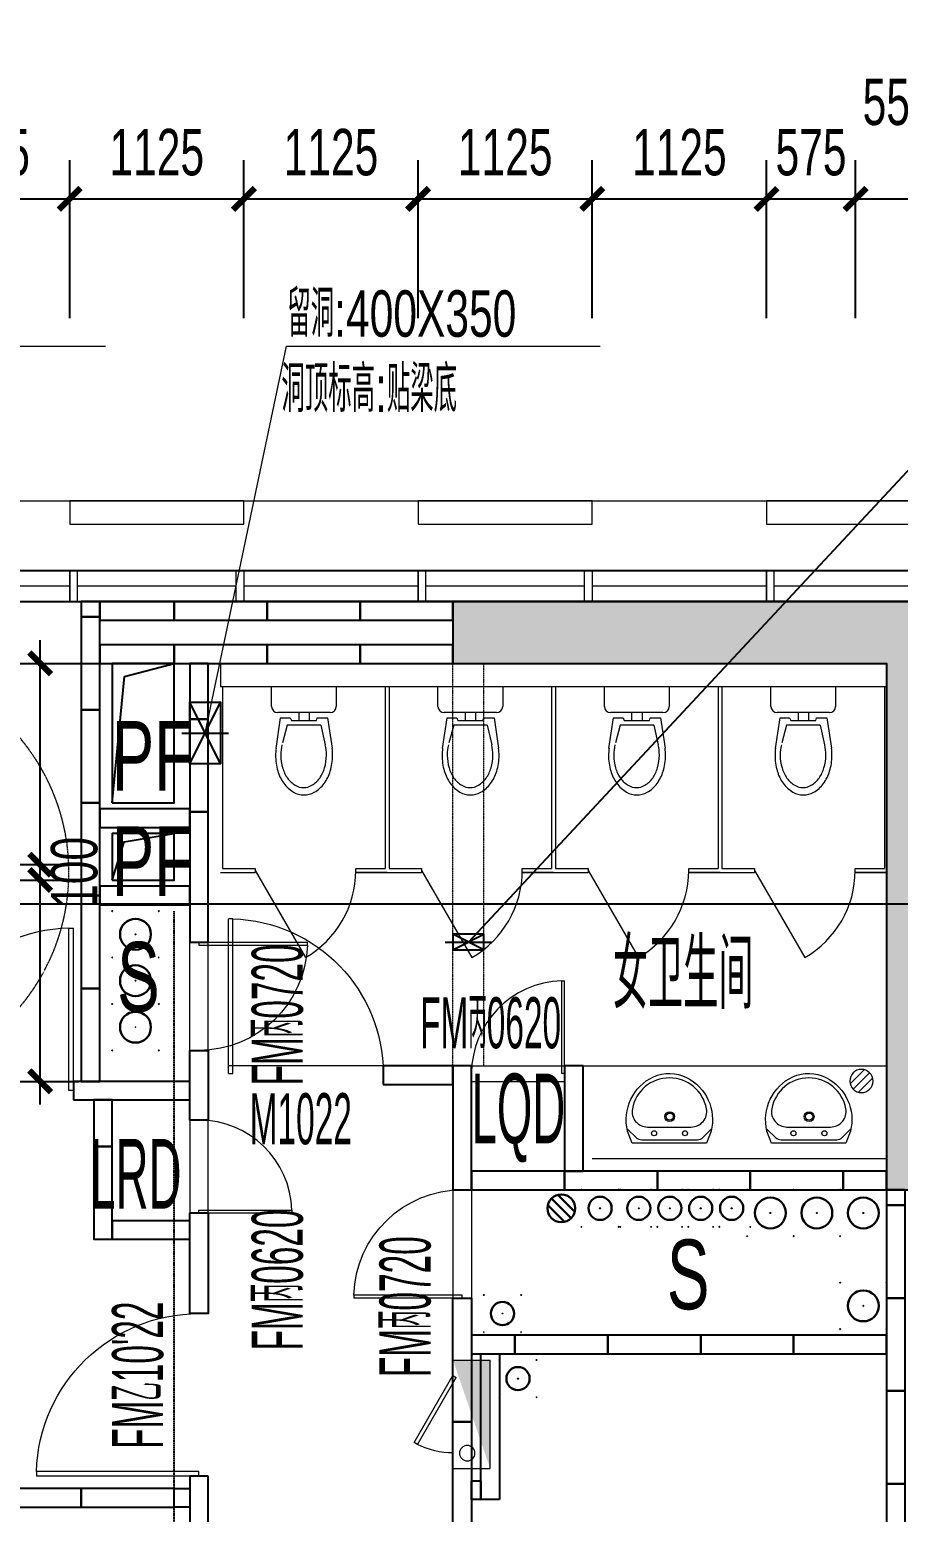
# Model space of a CAD drawing. Header units: millimetres. Extents: x 285006 to 3037698, y -2820855 to 192241.
# Drawn here: x 1235334 to 1240944, y 47582 to 57159 of the extents above; entities that cross this region are included whole.
import ezdxf
from ezdxf.enums import TextEntityAlignment as Align
from ezdxf.xclip import XClip

# ---------------------------------------------------------------- set-up
doc = ezdxf.new("R2010")
doc.units = ezdxf.units.MM
doc.header["$XCLIPFRAME"] = 2
doc.header["$PDMODE"] = 35
doc.header["$PDSIZE"] = -0.1
doc.linetypes.add('CORE-1B-4F$0$DASH', pattern=[0.35, 0.25, -0.1])
for name, color, linetype, lineweight in [('$$$$ALC轻质隔墙', 1, 'Continuous', 25), ('CORE-1B-4F$0$A-DOOR', 142, 'Continuous', 18), ('CORE-1B-4F$0$A-FLOR-SPCL', 252, 'Continuous', 18), ('CORE-1B-4F$0$A-FLOR-STRU', 4, 'Continuous', 25), ('CORE-1B-4F$0$A-FLOR-UNDR', 11, 'Continuous', 18), ('CORE-1B-4F$0$A-WALL-METL', 157, 'Continuous', 18), ('DIM-1B-6F$0$A-ANNO-DIMS', 73, 'Continuous', 18), ('DOOR-1B-IDEN-HXT$0$A-DOOR-FIRE', 142, 'Continuous', 18), ('DOOR-1B-IDEN-HXT$0$A-DOOR-IDEN', 7, 'Continuous', 25), ('EXWALL-1B-6F$0$A-FLOR-UNDR', 11, 'Continuous', 18), ('EXWALL-1B-6F$0$A-WALL-GLAZ', 142, 'Continuous', 18), ('EXWALL-1B-6F$0$A-WALL-STON', 31, 'Continuous', 18), ('P-1B-消火栓（4~13层）$0$0XG-X', 1, 'Continuous', 18), ('P-1B-立管及地漏（6~7层）$0$0LL', 10, 'Continuous', 30), ('P-1B-立管及地漏（6~7层）$0$0LL-1', 50, 'Continuous', 30), ('VERT-IDEN-1B-4F$0$A-ANNO-TEXT', 7, 'Continuous', 25), ('VERT-IDEN-1B-4F$0$A-COND-IDEN-TEXT', 11, 'Continuous', 18), ('VERT-IDEN-1B-4F$0$A-ROOM-IDEN', 7, 'Continuous', 25), ('结构留洞-1#AB-6F$0$A-HOLE', 140, 'Continuous', 25)]:
    doc.layers.add(name, color=color, linetype=linetype, lineweight=lineweight)
doc.layers.add('COL-1A1B-4~12$0$S-PUB-COL', color=6, linetype='Continuous')
doc.layers.add('COL-1A1B-4~12$0$S-PUB-COLHATCH', color=8, linetype='Continuous')
doc.layers.add('P-1B-立管及地漏（6~7层）$0$0ll-point', color=1, linetype='Continuous', plot=False)
doc.styles.add('CORE-1B-4F$0$hz', font='simplex', dxfattribs={"width": 0.7, "bigfont": 'hztxt'})
doc.styles.add('DIM-1B-6F$0$HYGB2014', font='hygbsz.shx', dxfattribs={"width": 0.7, "bigfont": 'hygbhz.shx'})
doc.styles.add('DOOR-1B-IDEN-HXT$0$HYGB2014', font='hygbsz.shx', dxfattribs={"width": 0.7, "bigfont": 'hygbhz.shx'})
doc.styles.add('P-1B-立管及地漏（6~7层）$0$HZ', font='', dxfattribs={"width": 0.8})
doc.styles.add('VERT-IDEN-1B-4F$0$HYGB2014', font='hygbsz.shx', dxfattribs={"width": 0.7, "bigfont": 'hygbhz.shx'})
doc.styles.get('P-1B-立管及地漏（6~7层）$0$HZ').set_extended_font_data('SimSun')
doc.dimstyles.new('DIM-1B-6F$0$DIMN', dxfattribs={"dimtxt": 300, "dimasz": 100, "dimexe": 250, "dimexo": 300, "dimgap": 0, "dimtad": 0, "dimdec": 0, "dimzin": 0, "dimdsep": 46, "dimtxsty": 'DIM-1B-6F$0$HYGB2014', "dimblk": 'DIM-1B-6F$0$_archtick', "dimcen": 0.09, "dimdle": 150, "dimclrt": 7, "dimazin": 0, "dimtfac": 1, "dimtdec": 0, "dimtix": 1, "dimtmove": 2, "dimatfit": 3, "dimfxl": 1, "dimtvp": 1, "dimtolj": 1, "dimtzin": 0, "dimarcsym": 0})

# ---------------------------------------------------------------- blocks, each defined once
blk = doc.blocks.new('结构留洞-1#AB-6F')
at = {"layer": 'Defpoints'}
blk.add_lwpolyline([(65900, 200), (66100, 200), (66100, 20200), (65900, 20200), (65900, 20900), (66600, 20900), (66600, 20800), (74800, 20800), (74800, 20900), (87300, 20900), (87300, 20800), (91100, 20800), (91100, 20900), (103000, 20900)], dxfattribs=at)
at = {"layer": '结构留洞-1#AB-6F$0$A-HOLE'}
for points in [[(97600, 19600), (98000, 19600), (98000, 20500), (97600, 20500)], [(97600, 19100), (98000, 19100), (98000, 19400), (97600, 19400)]]:
    blk.add_lwpolyline(points, close=True, dxfattribs=at)
for points in [[(97600, 19600), (97678.2, 20414.9), (98000, 20500)], [(97600, 19100), (97676, 19347.4), (98000, 19400)]]:
    blk.add_lwpolyline(points, dxfattribs=at)
blk = doc.blocks.new('EXWALL-1B-6F$0$幕墙-1125陶板单元')
blk.add_lwpolyline([(-562.5, 150), (562.5, 150), (562.5, 0), (-562.5, 0)], close=True)
blk = doc.blocks.new('EXWALL-1B-6F$0$幕墙-1125玻璃单元')
blk.add_line((-562.5, 100), (562.5, 100))
for points in [[(-612.5, 0), (-562.5, 0), (-562.5, 200), (-612.5, 200)], [(-562.5, 200), (562.5, 200), (562.5, 0), (-562.5, 0)], [(612.5, 0), (562.5, 0), (562.5, 200), (612.5, 200)]]:
    blk.add_lwpolyline(points, close=True)
blk = doc.blocks.new('EXWALL-1B-6F')
at = {"layer": 'EXWALL-1B-6F$0$A-FLOR-UNDR'}
blk.add_lwpolyline([(98333335, 18769022.1), (98333335, 18769272.1), (98374885, 18769272.1), (98374885, 18768822.1)], dxfattribs=at)
at = {"layer": 'EXWALL-1B-6F$0$A-WALL-GLAZ', "lineweight": -3}
blk.add_line((98333635, 18768822.1), (98374885, 18768822.1), dxfattribs=at)
at = {"layer": 'EXWALL-1B-6F$0$A-WALL-GLAZ'}
for p, q in [((98365110, 18768722.1), (98366135, 18768722.1)), ((98367360, 18768722.1), (98368385, 18768722.1)), ((98369610, 18768722.1), (98370635, 18768722.1))]:
    blk.add_line(p, q, dxfattribs=at)
at = {"layer": 'EXWALL-1B-6F$0$A-WALL-GLAZ', "xscale": -1, "rotation": 180}
for p in [(98364497.5, 18768822.1), (98366747.5, 18768822.1), (98368997.5, 18768822.1)]:
    blk.add_blockref('EXWALL-1B-6F$0$幕墙-1125玻璃单元', p, dxfattribs=at)
at = {"layer": 'EXWALL-1B-6F$0$A-WALL-STON', "xscale": -1, "rotation": 180}
for p in [(98365622.5, 18769272.1), (98367872.5, 18769272.1), (98370122.5, 18769272.1)]:
    blk.add_blockref('EXWALL-1B-6F$0$幕墙-1125陶板单元', p, dxfattribs=at)
blk = doc.blocks.new('COL-1A1B-4~12')
at = {"layer": 'COL-1A1B-4~12$0$S-PUB-COLHATCH'}
h = blk.add_hatch(color=256, dxfattribs=at)
h.paths.add_polyline_path([(98370335, 18759022.1), (98370335, 18760522.1), (98370735, 18760522.1), (98370735, 18758622.1), (98367535, 18758622.1), (98367535, 18759022.1)])
h.paths.add_polyline_path([(98370735, 18768622.1), (98367535, 18768622.1), (98367535, 18768222.1), (98370335, 18768222.1), (98370335, 18764822.1), (98370735, 18764822.1)])
h.paths.add_polyline_path([(98342935, 18759022.1), (98342935, 18761922.1), (98342535, 18761922.1), (98342535, 18758622.1), (98345735, 18758622.1), (98345735, 18759022.1)])
h.paths.add_polyline_path([(98342935, 18768222.1), (98342935, 18764822.1), (98342535, 18764822.1), (98342535, 18768622.1), (98345735, 18768622.1), (98345735, 18768222.1)])
at = {"layer": 'COL-1A1B-4~12$0$S-PUB-COL'}
for p, q in [((98367535, 18768622.1), (98367535, 18768222.1)), ((98370735, 18768622.1), (98367535, 18768622.1)), ((98367535, 18768222.1), (98370335, 18768222.1)), ((98370335, 18768222.1), (98370335, 18764822.1)), ((98370335, 18764822.1), (98370735, 18764822.1))]:
    blk.add_line(p, q, dxfattribs=at)
blk = doc.blocks.new('CORE-1B-4F$0$_A2ZXL-WUFENG DANSHAN')
for p, q in [((-0.5, 0), (-0.5, -0.9996)), ((-0.5, 0), (-0.4717, 0)), ((-0.4717, 0), (-0.4717, -0.9996)), ((-0.4717, -0.9996), (-0.5, -0.9996))]:
    blk.add_line(p, q)
blk.add_arc((-0.5, 0), 1, 271.62314, 0)
blk = doc.blocks.new('CORE-1B-4F$0$_A1SFU')
for p, q in [((-0.5, 0), (-0.5, -0.9996)), ((-0.5, 0), (-0.4717, 0)), ((-0.4717, 0), (-0.4717, -0.9996)), ((-0.4717, -0.9996), (-0.5, -0.9996))]:
    blk.add_line(p, q)
blk.add_arc((-0.5, 0), 1, 271.62314, 0)
blk = doc.blocks.new('CORE-1B-4F$0$FANGHUOMEN')
for p, q in [((-0.5, 0), (-0.5, -1)), ((-0.5, 0), (-0.472, 0)), ((-0.472, 0), (-0.472, -1)), ((-0.472, -1), (-0.5, -1))]:
    blk.add_line(p, q)
blk.add_arc((-0.5, 0), 1, 271.6231, 0)
blk = doc.blocks.new('CORE-1B-4F$0$xishouchi')
for points in [[(0, 240.4), (78.5, 269.8, -0.356844), (429.7, 102.7, -0.224698), (425.4, -111.3, -0.348046), (78.5, -269.8), (0, -240.4)], [(223.6, 239.1, 0.469287), (105.2, 140.8), (105.2, -141.1, 0.469287), (223.6, -239.4, 0.830802)]]:
    blk.add_lwpolyline(points, format="xyb", close=True)
blk.add_lwpolyline([(90.6, 271.2), (36.1, 213.1, 0.190674), (22.5, 178.9), (22.5, -181, 0.200906), (37.5, -216.7), (95.2, -273.5)], format="xyb")
for centre, radius in [((65, 99.1), 16.3), ((172.5, -2.4), 31.6), ((172.5, -2.4), 23), ((65, -100.9), 16.3)]:
    blk.add_circle(centre, radius)
blk = doc.blocks.new('CORE-1B-4F$0$$PS001_0')
for p, q in [((-0.485, -0.123), (0.123, 0.485)), ((-0.354, -0.354), (0.354, 0.354)), ((-0.118, -0.486), (0.486, 0.118))]:
    blk.add_line(p, q)
blk.add_circle((0, 0), 0.5)
at = {"style": 'CORE-1B-4F$0$hz', "width": 0.7, "flags": 1}
for tag, p in [('UNIT', (0, 0)), ('SPEC', (0, -0.002)), ('WHAT', (0, -0.003))]:
    blk.add_attdef(tag, p, '', height=0.001, dxfattribs=at)
blk = doc.blocks.new('CORE-1B-4F$0$$TCHSYS$APDOOR2D')
blk.add_line((0.5, 0), (0, 0.866))
at = {"lineweight": 13}
blk.add_arc((0.5, 0), 1, 120, 180, dxfattribs=at)
blk = doc.blocks.new('CORE-1B-4F$0$A$C44406B2E')
at = {"layer": 'CORE-1B-4F$0$A-FLOR-SPCL'}
for p, q in [((0, 418), (128.2, 418)), ((0, 0), (0, 418)), ((201.9, 362.1), (398.4, 391.4)), ((168.2, 378), (168.2, 40)), ((201.9, 295), (201.9, 362.1)), ((220, 290), (201.9, 295)), ((220, 128.2), (220, 290)), ((250, 318.3), (376.5, 347)), ((250, 318.3), (250, 101.5)), ((168.2, 242.7), (220, 242.7)), ((168.2, 175.5), (220, 175.5)), ((201.9, 120.8), (220, 128.2)), ((201.9, 58.6), (201.9, 120.8)), ((250, 101.5), (364, 70.4)), ((128.2, 0), (0, 0)), ((400.3, 29.2), (201.9, 58.6))]:
    blk.add_line(p, q, dxfattribs=at)
for centre, radius, start, end in [((128.2, 378), 40, 0, 90), ((444.3, 42.6), 351.7, 89.70755, 97.48757), ((444.3, 42.6), 351.7, 73.05382, 89.70755), ((442.5, 56.5), 298, 90, 102.79637), ((442.5, 56.5), 298, 73.78832, 90), ((464.1, 130.6), 220.8, 54.93393, 73.78832), ((469.3, 124.9), 265.7, 53.87171, 73.05382), ((497, 177.5), 163.5, 30.54523, 54.93393), ((507.3, 176.9), 201.3, 29.54461, 53.87171), ((547.3, 207.1), 105.1, 0, 30.54523), ((547.3, 207.1), 105.1, 329.45478, 0), ((565.1, 209.7), 134.9, 329.87049, 359.70755), ((565.1, 209.7), 134.9, 359.70755, 29.54461), ((464.1, 283.7), 220.8, 286.21168, 305.06608), ((497, 236.8), 163.5, 305.06608, 329.45478), ((507.6, 243.1), 201.3, 305.5434, 329.87049), ((128.2, 40), 40, 270, 0), ((442.5, 357.8), 298, 257.20364, 270), ((446, 378), 351.7, 262.23113, 269.70755), ((442.5, 357.8), 298, 270, 286.21168), ((446, 378), 351.7, 269.70755, 286.36128), ((470.2, 295.5), 265.7, 286.36128, 305.5434)]:
    blk.add_arc(centre, radius, start, end, dxfattribs=at)
blk = doc.blocks.new('CORE-1B-4F$0$iwodidi')
at = {"linetype": 'ByBlock'}
for p, q in [((-575, 1200), (-352.5, 1200)), ((-562.5, 0), (-562.5, 1175)), ((-562.5, 1175), (-352.5, 1175)), ((-352.5, 1175), (-352.5, 1200)), ((500, 1200), (297.5, 1200)), ((297.5, 1200), (297.5, 1175)), ((297.5, 1200), (500, 1200)), ((297.5, 1175), (487.5, 1175)), ((487.5, 0), (487.5, 1175)), ((-575, 0), (500, 0))]:
    blk.add_line(p, q, dxfattribs=at)
at = {"linetype": 'ByBlock', "extrusion": (0, 0, -1), "xscale": 650, "yscale": 650, "zscale": -20.83333333333334}
blk.add_blockref('CORE-1B-4F$0$$TCHSYS$APDOOR2D', (27.5, 1187.5), dxfattribs=at)
at = {"layer": 'CORE-1B-4F$0$A-WALL-METL', "xscale": -1, "rotation": 270}
blk.add_blockref('CORE-1B-4F$0$A$C44406B2E', (-246.5, 0), dxfattribs=at)
blk = doc.blocks.new('DIM-1B-6F$0$_archtick')
at = {"const_width": 0.4}
blk.add_lwpolyline([(-0.7, -0.7), (0.7, 0.7)], dxfattribs=at)
blk = doc.blocks.new('*D943')
at = {"layer": 'Defpoints', "color": 0, "transparency": 16777216}
for p in [(1235592.4, 56066.3), (1234467.4, 54995.5), (1235592.4, 54995.5)]:
    blk.add_point(p, dxfattribs=at)
at = {"layer": 'DIM-1B-6F$0$A-ANNO-DIMS', "color": 0, "lineweight": -2, "transparency": 16777216}
for p, q in [((1234467.4, 55295.5), (1234467.4, 56316.3)), ((1235592.4, 55295.5), (1235592.4, 56316.3)), ((1234317.4, 56066.3), (1235742.4, 56066.3))]:
    blk.add_line(p, q, dxfattribs=at)
at = {"layer": 'DIM-1B-6F$0$A-ANNO-DIMS', "color": 0, "lineweight": -2, "transparency": 16777216, "xscale": 100, "yscale": 100, "zscale": 100, "rotation": 180}
blk.add_blockref('DIM-1B-6F$0$_archtick', (1234467.4, 56066.3), dxfattribs=at)
at = {"layer": 'DIM-1B-6F$0$A-ANNO-DIMS', "color": 0, "lineweight": -2, "transparency": 16777216, "xscale": 100, "yscale": 100, "zscale": 100}
blk.add_blockref('DIM-1B-6F$0$_archtick', (1235592.4, 56066.3), dxfattribs=at)
at = {"layer": 'DIM-1B-6F$0$A-ANNO-DIMS', "color": 7, "transparency": 16777216, "insert": (1235029.9, 56366.3), "char_height": 300, "attachment_point": 5, "style": 'DIM-1B-6F$0$HYGB2014'}
blk.add_mtext('\\A1;1125', dxfattribs=at)
blk = doc.blocks.new('*D944')
at = {"layer": 'Defpoints', "color": 0, "transparency": 16777216}
for p in [(1236717.4, 56066.3), (1235592.4, 54995.5), (1236717.4, 54995.5)]:
    blk.add_point(p, dxfattribs=at)
at = {"layer": 'DIM-1B-6F$0$A-ANNO-DIMS', "color": 0, "lineweight": -2, "transparency": 16777216}
for p, q in [((1235592.4, 55295.5), (1235592.4, 56316.3)), ((1236717.4, 55295.5), (1236717.4, 56316.3)), ((1235442.4, 56066.3), (1236867.4, 56066.3))]:
    blk.add_line(p, q, dxfattribs=at)
at = {"layer": 'DIM-1B-6F$0$A-ANNO-DIMS', "color": 0, "lineweight": -2, "transparency": 16777216, "xscale": 100, "yscale": 100, "zscale": 100, "rotation": 180}
blk.add_blockref('DIM-1B-6F$0$_archtick', (1235592.4, 56066.3), dxfattribs=at)
at = {"layer": 'DIM-1B-6F$0$A-ANNO-DIMS', "color": 0, "lineweight": -2, "transparency": 16777216, "xscale": 100, "yscale": 100, "zscale": 100}
blk.add_blockref('DIM-1B-6F$0$_archtick', (1236717.4, 56066.3), dxfattribs=at)
at = {"layer": 'DIM-1B-6F$0$A-ANNO-DIMS', "color": 7, "transparency": 16777216, "insert": (1236154.9, 56366.3), "char_height": 300, "attachment_point": 5, "style": 'DIM-1B-6F$0$HYGB2014'}
blk.add_mtext('\\A1;1125', dxfattribs=at)
blk = doc.blocks.new('*D945')
at = {"layer": 'Defpoints', "color": 0, "transparency": 16777216}
for p in [(1237842.4, 56066.3), (1236717.4, 54995.5), (1237842.4, 54995.5)]:
    blk.add_point(p, dxfattribs=at)
at = {"layer": 'DIM-1B-6F$0$A-ANNO-DIMS', "color": 0, "lineweight": -2, "transparency": 16777216}
for p, q in [((1236717.4, 55295.5), (1236717.4, 56316.3)), ((1237842.4, 55295.5), (1237842.4, 56316.3)), ((1236567.4, 56066.3), (1237992.4, 56066.3))]:
    blk.add_line(p, q, dxfattribs=at)
at = {"layer": 'DIM-1B-6F$0$A-ANNO-DIMS', "color": 0, "lineweight": -2, "transparency": 16777216, "xscale": 100, "yscale": 100, "zscale": 100, "rotation": 180}
blk.add_blockref('DIM-1B-6F$0$_archtick', (1236717.4, 56066.3), dxfattribs=at)
at = {"layer": 'DIM-1B-6F$0$A-ANNO-DIMS', "color": 0, "lineweight": -2, "transparency": 16777216, "xscale": 100, "yscale": 100, "zscale": 100}
blk.add_blockref('DIM-1B-6F$0$_archtick', (1237842.4, 56066.3), dxfattribs=at)
at = {"layer": 'DIM-1B-6F$0$A-ANNO-DIMS', "color": 7, "transparency": 16777216, "insert": (1237279.9, 56366.3), "char_height": 300, "attachment_point": 5, "style": 'DIM-1B-6F$0$HYGB2014'}
blk.add_mtext('\\A1;1125', dxfattribs=at)
blk = doc.blocks.new('*D946')
at = {"layer": 'Defpoints', "color": 0, "transparency": 16777216}
for p in [(1238967.4, 56066.3), (1237842.4, 54995.5), (1238967.4, 54995.5)]:
    blk.add_point(p, dxfattribs=at)
at = {"layer": 'DIM-1B-6F$0$A-ANNO-DIMS', "color": 0, "lineweight": -2, "transparency": 16777216}
for p, q in [((1237842.4, 55295.5), (1237842.4, 56316.3)), ((1238967.4, 55295.5), (1238967.4, 56316.3)), ((1237692.4, 56066.3), (1239117.4, 56066.3))]:
    blk.add_line(p, q, dxfattribs=at)
at = {"layer": 'DIM-1B-6F$0$A-ANNO-DIMS', "color": 0, "lineweight": -2, "transparency": 16777216, "xscale": 100, "yscale": 100, "zscale": 100, "rotation": 180}
blk.add_blockref('DIM-1B-6F$0$_archtick', (1237842.4, 56066.3), dxfattribs=at)
at = {"layer": 'DIM-1B-6F$0$A-ANNO-DIMS', "color": 0, "lineweight": -2, "transparency": 16777216, "xscale": 100, "yscale": 100, "zscale": 100}
blk.add_blockref('DIM-1B-6F$0$_archtick', (1238967.4, 56066.3), dxfattribs=at)
at = {"layer": 'DIM-1B-6F$0$A-ANNO-DIMS', "color": 7, "transparency": 16777216, "insert": (1238404.9, 56366.3), "char_height": 300, "attachment_point": 5, "style": 'DIM-1B-6F$0$HYGB2014'}
blk.add_mtext('\\A1;1125', dxfattribs=at)
blk = doc.blocks.new('*D947')
at = {"layer": 'Defpoints', "color": 0, "transparency": 16777216}
for p in [(1240092.4, 56066.3), (1238967.4, 54995.5), (1240092.4, 54995.5)]:
    blk.add_point(p, dxfattribs=at)
at = {"layer": 'DIM-1B-6F$0$A-ANNO-DIMS', "color": 0, "lineweight": -2, "transparency": 16777216}
for p, q in [((1238967.4, 55295.5), (1238967.4, 56316.3)), ((1240092.4, 55295.5), (1240092.4, 56316.3)), ((1238817.4, 56066.3), (1240242.4, 56066.3))]:
    blk.add_line(p, q, dxfattribs=at)
at = {"layer": 'DIM-1B-6F$0$A-ANNO-DIMS', "color": 0, "lineweight": -2, "transparency": 16777216, "xscale": 100, "yscale": 100, "zscale": 100, "rotation": 180}
blk.add_blockref('DIM-1B-6F$0$_archtick', (1238967.4, 56066.3), dxfattribs=at)
at = {"layer": 'DIM-1B-6F$0$A-ANNO-DIMS', "color": 0, "lineweight": -2, "transparency": 16777216, "xscale": 100, "yscale": 100, "zscale": 100}
blk.add_blockref('DIM-1B-6F$0$_archtick', (1240092.4, 56066.3), dxfattribs=at)
at = {"layer": 'DIM-1B-6F$0$A-ANNO-DIMS', "color": 7, "transparency": 16777216, "insert": (1239529.9, 56366.3), "char_height": 300, "attachment_point": 5, "style": 'DIM-1B-6F$0$HYGB2014'}
blk.add_mtext('\\A1;1125', dxfattribs=at)
blk = doc.blocks.new('*D948')
at = {"layer": 'Defpoints', "color": 0, "transparency": 16777216}
for p in [(1240667.4, 56066.3), (1240092.4, 54995.5), (1240667.4, 54995.5)]:
    blk.add_point(p, dxfattribs=at)
at = {"layer": 'DIM-1B-6F$0$A-ANNO-DIMS', "color": 0, "lineweight": -2, "transparency": 16777216}
for p, q in [((1240092.4, 55295.5), (1240092.4, 56316.3)), ((1240667.4, 55295.5), (1240667.4, 56316.3)), ((1239942.4, 56066.3), (1240817.4, 56066.3))]:
    blk.add_line(p, q, dxfattribs=at)
at = {"layer": 'DIM-1B-6F$0$A-ANNO-DIMS', "color": 0, "lineweight": -2, "transparency": 16777216, "xscale": 100, "yscale": 100, "zscale": 100, "rotation": 180}
blk.add_blockref('DIM-1B-6F$0$_archtick', (1240092.4, 56066.3), dxfattribs=at)
at = {"layer": 'DIM-1B-6F$0$A-ANNO-DIMS', "color": 0, "lineweight": -2, "transparency": 16777216, "xscale": 100, "yscale": 100, "zscale": 100}
blk.add_blockref('DIM-1B-6F$0$_archtick', (1240667.4, 56066.3), dxfattribs=at)
at = {"layer": 'DIM-1B-6F$0$A-ANNO-DIMS', "color": 7, "transparency": 16777216, "insert": (1240379.9, 56366.3), "char_height": 300, "attachment_point": 5, "style": 'DIM-1B-6F$0$HYGB2014'}
blk.add_mtext('\\A1;575', dxfattribs=at)
blk = doc.blocks.new('*D949')
at = {"layer": 'Defpoints', "color": 0, "transparency": 16777216}
for p in [(1241217.4, 56066.3), (1240667.4, 54995.5), (1241217.4, 54995.5)]:
    blk.add_point(p, dxfattribs=at)
at = {"layer": 'DIM-1B-6F$0$A-ANNO-DIMS', "color": 0, "lineweight": -2, "transparency": 16777216}
for p, q in [((1240667.4, 55295.5), (1240667.4, 56316.3)), ((1241217.4, 55295.5), (1241217.4, 56316.3)), ((1240517.4, 56066.3), (1241367.4, 56066.3))]:
    blk.add_line(p, q, dxfattribs=at)
at = {"layer": 'DIM-1B-6F$0$A-ANNO-DIMS', "color": 0, "lineweight": -2, "transparency": 16777216, "xscale": 100, "yscale": 100, "zscale": 100, "rotation": 180}
blk.add_blockref('DIM-1B-6F$0$_archtick', (1240667.4, 56066.3), dxfattribs=at)
at = {"layer": 'DIM-1B-6F$0$A-ANNO-DIMS', "color": 0, "lineweight": -2, "transparency": 16777216, "xscale": 100, "yscale": 100, "zscale": 100}
blk.add_blockref('DIM-1B-6F$0$_archtick', (1241217.4, 56066.3), dxfattribs=at)
at = {"layer": 'DIM-1B-6F$0$A-ANNO-DIMS', "color": 7, "transparency": 16777216, "insert": (1240942.4, 56691.3), "char_height": 300, "attachment_point": 5, "style": 'DIM-1B-6F$0$HYGB2014'}
blk.add_mtext('\\A1;550', dxfattribs=at)
blk = doc.blocks.new('*D1013')
at = {"layer": 'Defpoints', "color": 0, "transparency": 16777216}
for p in [(1234674.7, 51666.3), (1235401.9, 51666.3), (1234674.7, 50366.3)]:
    blk.add_point(p, dxfattribs=at)
at = {"layer": 'DIM-1B-6F$0$A-ANNO-DIMS', "color": 0, "lineweight": -2, "transparency": 16777216}
for p, q in [((1235401.9, 50216.3), (1235401.9, 51816.3)), ((1234974.7, 51666.3), (1235651.9, 51666.3)), ((1234974.7, 50366.3), (1235651.9, 50366.3))]:
    blk.add_line(p, q, dxfattribs=at)
at = {"layer": 'DIM-1B-6F$0$A-ANNO-DIMS', "color": 0, "lineweight": -2, "transparency": 16777216, "xscale": 100, "yscale": 100, "zscale": 100}
for p, rotation in [((1235401.9, 51666.3), 90), ((1235401.9, 50366.3), 270)]:
    blk.add_blockref('DIM-1B-6F$0$_archtick', p, dxfattribs=dict(at, rotation=rotation))
at = {"layer": 'DIM-1B-6F$0$A-ANNO-DIMS', "color": 7, "transparency": 16777216, "insert": (1235101.9, 51016.3), "char_height": 300, "attachment_point": 5, "rotation": 90, "style": 'DIM-1B-6F$0$HYGB2014'}
blk.add_mtext('\\A1;1300', dxfattribs=at)
blk = doc.blocks.new('*D1014')
at = {"layer": 'Defpoints', "color": 0, "transparency": 16777216}
for p in [(1234674.7, 51766.3), (1235401.9, 51766.3), (1234674.7, 51666.3)]:
    blk.add_point(p, dxfattribs=at)
at = {"layer": 'DIM-1B-6F$0$A-ANNO-DIMS', "color": 0, "lineweight": -2, "transparency": 16777216}
for p, q in [((1235401.9, 51516.3), (1235401.9, 51916.3)), ((1234974.7, 51766.3), (1235651.9, 51766.3)), ((1234974.7, 51666.3), (1235651.9, 51666.3))]:
    blk.add_line(p, q, dxfattribs=at)
at = {"layer": 'DIM-1B-6F$0$A-ANNO-DIMS', "color": 0, "lineweight": -2, "transparency": 16777216, "xscale": 100, "yscale": 100, "zscale": 100}
for p, rotation in [((1235401.9, 51766.3), 90), ((1235401.9, 51666.3), 270)]:
    blk.add_blockref('DIM-1B-6F$0$_archtick', p, dxfattribs=dict(at, rotation=rotation))
at = {"layer": 'DIM-1B-6F$0$A-ANNO-DIMS', "color": 7, "transparency": 16777216, "insert": (1235623.2, 51716.3), "char_height": 300, "attachment_point": 5, "rotation": 90, "style": 'DIM-1B-6F$0$HYGB2014'}
blk.add_mtext('\\A1;100', dxfattribs=at)
blk = doc.blocks.new('*D1015')
at = {"layer": 'Defpoints', "color": 0, "transparency": 16777216}
for p in [(1234674.7, 53066.3), (1235401.9, 53066.3), (1234674.7, 51766.3)]:
    blk.add_point(p, dxfattribs=at)
at = {"layer": 'DIM-1B-6F$0$A-ANNO-DIMS', "color": 0, "lineweight": -2, "transparency": 16777216}
for p, q in [((1235401.9, 51616.3), (1235401.9, 53216.3)), ((1234974.7, 53066.3), (1235651.9, 53066.3)), ((1234974.7, 51766.3), (1235651.9, 51766.3))]:
    blk.add_line(p, q, dxfattribs=at)
at = {"layer": 'DIM-1B-6F$0$A-ANNO-DIMS', "color": 0, "lineweight": -2, "transparency": 16777216, "xscale": 100, "yscale": 100, "zscale": 100}
for p, rotation in [((1235401.9, 53066.3), 90), ((1235401.9, 51766.3), 270)]:
    blk.add_blockref('DIM-1B-6F$0$_archtick', p, dxfattribs=dict(at, rotation=rotation))
at = {"layer": 'DIM-1B-6F$0$A-ANNO-DIMS', "color": 7, "transparency": 16777216, "insert": (1235101.9, 52416.3), "char_height": 300, "attachment_point": 5, "rotation": 90, "style": 'DIM-1B-6F$0$HYGB2014'}
blk.add_mtext('\\A1;1300', dxfattribs=at)
blk = doc.blocks.new('P-1B-立管及地漏（6~7层）$0$-立管-120')
blk.add_circle((98528318.8, 18831532.6), 75)
at = {"layer": 'P-1B-立管及地漏（6~7层）$0$0ll-point'}
for p in [(98528198.8, 18831652.6), (98528438.8, 18831652.6), (98528318.8, 18831532.6), (98528198.8, 18831412.6), (98528438.8, 18831412.6)]:
    blk.add_point(p, dxfattribs=at)
blk = doc.blocks.new('P-1B-立管及地漏（6~7层）$0$立管-150')
blk.add_circle((0, 0), 100)
at = {"layer": 'P-1B-立管及地漏（6~7层）$0$0ll-point'}
for p in [(-150, 150), (150, 150), (0, 0), (-150, -150), (150, -150)]:
    blk.add_point(p, dxfattribs=at)
blk = doc.blocks.new('P-1B-立管及地漏（6~7层）$0$地漏-1')
at = {"layer": 'P-1B-立管及地漏（6~7层）$0$0LL-1'}
for p, q in [((636837.3, -31998.4), (636710, -31871.1)), ((636860.9, -31956.8), (636751.6, -31847.5)), ((636794.9, -32022.2), (636686.2, -31913.4))]:
    blk.add_line(p, q, dxfattribs=at)
at = {"layer": 'P-1B-立管及地漏（6~7层）$0$0LL-1', "extrusion": (0, 0, -1)}
blk.add_ellipse((636773.6, -31934.7), major_axis=(-63.6, 63.6), ratio=1, start_param=5.497787, end_param=11.780972, dxfattribs=at)
at = {"layer": 'P-1B-立管及地漏（6~7层）$0$0LL-1', "style": 'P-1B-立管及地漏（6~7层）$0$HZ', "text_generation_flag": 4, "width": 0.7, "flags": 1}
for tag, p in [('UNIT', (636773.6, -31934.7)), ('SPEC', (636773.6, -31935)), ('WHAT', (636773.6, -31935.3))]:
    blk.add_attdef(tag, p, '', height=0.18, rotation=180.00001, dxfattribs=at)
blk = doc.blocks.new('P-1B-立管及地漏（6~7层）')
at = {"layer": 'P-1B-立管及地漏（6~7层）$0$0LL'}
for name, p in [('P-1B-立管及地漏（6~7层）$0$立管-150', (98365485, 18766472.1)), ('P-1B-立管及地漏（6~7层）$0$立管-150', (98365485, 18766172.1)), ('P-1B-立管及地漏（6~7层）$0$立管-150', (98365485, 18765872.1)), ('P-1B-立管及地漏（6~7层）$0$-立管-120', (-159833.8, -66830.5)), ('P-1B-立管及地漏（6~7层）$0$-立管-120', (-159583.8, -66830.5)), ('P-1B-立管及地漏（6~7层）$0$-立管-120', (-159383.8, -66830.5)), ('P-1B-立管及地漏（6~7层）$0$-立管-120', (-159183.8, -66830.5)), ('P-1B-立管及地漏（6~7层）$0$-立管-120', (-158983.8, -66830.5)), ('P-1B-立管及地漏（6~7层）$0$立管-150', (98369585, 18764672.1)), ('P-1B-立管及地漏（6~7层）$0$立管-150', (98369885, 18764672.1)), ('P-1B-立管及地漏（6~7层）$0$立管-150', (98370185, 18764672.1)), ('P-1B-立管及地漏（6~7层）$0$立管-150', (98370185, 18764072.1)), ('P-1B-立管及地漏（6~7层）$0$-立管-120', (-160463.8, -67510.5)), ('P-1B-立管及地漏（6~7层）$0$-立管-120', (-160363.8, -67930.5))]:
    blk.add_blockref(name, p, dxfattribs=at)
at = {"layer": 'P-1B-立管及地漏（6~7层）$0$0LL-1', "extrusion": (1.12104e-44, 1.79366e-43, -1), "zscale": -0.9999999999999997, "rotation": 90.00000000000001}
blk.add_blockref('P-1B-立管及地漏（6~7层）$0$地漏-1', (-98400169.8, 18127928.5), dxfattribs=at)
blk = doc.blocks.new('VERT-IDEN-1B-4F')
at = {"layer": 'VERT-IDEN-1B-4F$0$A-COND-IDEN-TEXT'}
for points in [[(98362485, 18765572.1), (98362622, 18770270.1), (98365292.1, 18770270.1)], [(98365935, 18767772.1), (98366460.9, 18770270.9), (98368486.2, 18770270.9)]]:
    blk.add_lwpolyline(points, dxfattribs=at)
at = {"layer": 'VERT-IDEN-1B-4F$0$A-COND-IDEN-TEXT', "lineweight": -3}
blk.add_lwpolyline([(98373768.1, 18770027.2), (98370994.7, 18770027.2), (98367635, 18766422.1)], dxfattribs=at)
at = {"layer": 'VERT-IDEN-1B-4F$0$A-ANNO-TEXT', "style": 'VERT-IDEN-1B-4F$0$HYGB2014', "width": 0.7}
for s, p in [('留洞:400X350', (98366465.7, 18770481.6)), ('洞顶标高:贴梁底', (98366427.2, 18769994.9))]:
    blk.add_text(s, height=300, dxfattribs=at).set_placement(p, align=Align.MIDDLE_LEFT)
at = {"layer": 'VERT-IDEN-1B-4F$0$A-ROOM-IDEN', "lineweight": -3, "style": 'VERT-IDEN-1B-4F$0$HYGB2014'}
for s, width, p in [('PF', 0.7, (98365331.1, 18767399.3)), ('PF', 0.7, (98365331.1, 18766720.4)), ('女卫生间', 0.7, (98368568.3, 18765989.9)), ('S', 0.7, (98365366.4, 18765972.9)), ('LQD', 0.5, (98367655.1, 18765122)), ('LRD', 0.5, (98365192.9, 18764700.2)), ('S', 0.7, (98368916.6, 18764050))]:
    blk.add_text(s, height=450, dxfattribs=dict(at, width=width)).set_placement(p)
blk = doc.blocks.new('P-1B-消火栓（4~13层）$0$单出口带卷盘消火栓')
at = {"layer": 'P-1B-消火栓（4~13层）$0$0XG-X'}
for p, q in [((368866.2, -61966.5), (368866.2, -61726.5)), ((368866.2, -61726.5), (369566.2, -61726.5)), ((369566.2, -61966.5), (369566.2, -61726.5)), ((369021.3, -62194.5), (369453.7, -61944.8)), ((369466.2, -61966.5), (369453.7, -61944.8)), ((368866.2, -61966.5), (368966.2, -61966.5)), ((368966.2, -61966.5), (369466.2, -61966.5)), ((369033.2, -62216.5), (369466.2, -61966.5)), ((369466.2, -61966.5), (369566.2, -61966.5)), ((369021.3, -62194.5), (369033.8, -62216.2))]:
    blk.add_line(p, q, dxfattribs=at)
blk.add_circle((368964.5, -61874.2), 50, dxfattribs=at)
blk.add_arc((369466.2, -61966.5), 500, 180, 207.13402, dxfattribs=at)
blk.add_solid([(368866.2, -61726.5), (369566.2, -61966.5), (369566.2, -61726.5)], dxfattribs=at)
blk = doc.blocks.new('P-1B-消火栓（4~13层）')
at = {"layer": 'P-1B-消火栓（4~13层）$0$0XG-X', "xscale": -1, "rotation": 270.0000007440715}
blk.add_blockref('P-1B-消火栓（4~13层）$0$单出口带卷盘消火栓', (98429501.5, 18394155.9), dxfattribs=at)
blk = doc.blocks.new('A$C008C76B7')
at = {"layer": '$$$$ALC轻质隔墙'}
for points in [[(22320, 400), (22200, 400), (22200, 300), (22320, 300), (22320, 400)], [(22320, 280), (22800, 280), (22800, 400), (22320, 400), (22320, 280)], [(22800, 280), (23400, 280), (23400, 400), (22800, 400), (22800, 280)], [(23400, 280), (24000, 280), (24000, 400), (23400, 400), (23400, 280)], [(24000, 280), (24600, 280), (24600, 400), (24000, 400), (24000, 280)], [(22320, 300), (22200, 300), (22200, -300), (22320, -300), (22320, 300)], [(22320, 0), (22800, 0), (22800, 120), (22320, 120), (22320, 0)], [(22800, 0), (23400, 0), (23400, 120), (22800, 120), (22800, 0)], [(23400, 0), (24000, 0), (24000, 120), (23400, 120), (23400, 0)], [(24000, 0), (24600, 0), (24600, 120), (24000, 120), (24000, 0)], [(23020, 0), (22900, 0), (22900, -360), (23020, -360), (23020, 0)], [(22320, -300), (22200, -300), (22200, -900), (22320, -900), (22320, -300)], [(23020, -360), (22900, -360), (22900, -960), (23020, -960), (23020, -360)], [(22320, -900), (22200, -900), (22200, -1500), (22320, -1500), (22320, -900)], [(22320, -1060), (22900, -1060), (22900, -940), (22320, -940), (22320, -1060)], [(23020, -960), (22900, -960), (22900, -1800), (23020, -1800), (23020, -960)], [(22320, -1500), (22200, -1500), (22200, -2100), (22320, -2100), (22320, -1500)], [(22320, -1560), (22900, -1560), (22900, -1440), (22320, -1440), (22320, -1560)], [(22320, -2100), (22200, -2100), (22200, -2700), (22320, -2700), (22320, -2100)], [(24150, -2720), (24600, -2720), (24600, -2600), (24150, -2600), (24150, -2720)], [(24720, -2600), (24600, -2600), (24600, -3400), (24720, -3400), (24720, -2600)], [(25440, -2600), (25320, -2600), (25320, -3279.9), (25440, -3279.9), (25440, -2600)], [(22150, -2820), (22900, -2820), (22900, -2700), (22150, -2700), (22150, -2820)], [(22400.4, -2820), (22280.4, -2820), (22280, -3120), (22400, -3120), (22400.4, -2820)], [(22400, -3120), (22280, -3120), (22280, -3720), (22400, -3720), (22400, -3120)], [(24720, -3399.9), (25320, -3399.9), (25320, -3279.9), (24720, -3279.9), (24720, -3399.9)], [(25320, -3399.9), (25920, -3399.9), (25920, -3279.9), (25320, -3279.9), (25320, -3399.9)], [(25920, -3400), (26520, -3400), (26520, -3280), (25920, -3280), (25920, -3400)], [(26520, -3400), (27120, -3400), (27120, -3280), (26520, -3280), (26520, -3400)], [(27120, -3400), (27400, -3400), (27400, -3280), (27120, -3280), (27120, -3400)], [(27520, -3500), (27520, -3400), (27400, -3400), (27400, -3500), (27520, -3500)], [(27520, -4100), (27520, -3500), (27400, -3500), (27400, -4100), (27520, -4100)], [(22400, -3720), (22900, -3720), (22900, -3600), (22400, -3600), (22400, -3720)], [(24600, -4900), (24600, -4100), (24720, -4100), (24720, -4900), (24600, -4900)], [(27520, -4700), (27520, -4100), (27400, -4100), (27400, -4700), (27520, -4700)], [(25000, -4460), (25000, -4340), (24720, -4340), (24720, -4460), (25000, -4460)], [(25600, -4460), (25600, -4340), (25000, -4340), (25000, -4460), (25600, -4460)], [(26200, -4460), (26200, -4340), (25600, -4340), (25600, -4460), (26200, -4460)], [(26800, -4460), (26800, -4340), (26200, -4340), (26200, -4460), (26800, -4460)], [(27400, -4460), (27400, -4340), (26800, -4340), (26800, -4460), (27400, -4460)], [(24900, -5400), (24780, -5400), (24780, -4460), (24900, -4460), (24900, -5400)], [(27520, -5300), (27520, -4700), (27400, -4700), (27400, -5300), (27520, -5300)], [(24600, -5700), (24600, -4900), (24720, -4900), (24720, -5700), (24600, -5700)], [(23020, -5250), (22900, -5250), (22900, -6000), (23020, -6000), (23020, -5250)], [(21600, -5449.9), (22200, -5449.9), (22200, -5329.9), (21600, -5329.9), (21600, -5449.9)], [(22200, -5449.9), (22800, -5449.9), (22800, -5329.9), (22200, -5329.9), (22200, -5449.9)], [(24720, -5400), (24720, -5280), (24780, -5280), (24780, -5400), (24720, -5400)], [(27520, -5900), (27520, -5300), (27400, -5300), (27400, -5900), (27520, -5900)]]:
    blk.add_lwpolyline(points, dxfattribs=at)
for points in [[(22900, -2500), (23020, -2500), (23020, -2950), (22900, -2950)], [(22900, -3550), (23020, -3550), (23020, -4200), (22900, -4200)], [(22800, -5329.9), (22900, -5329.9), (22900, -5449.9), (22800, -5449.9)]]:
    blk.add_lwpolyline(points, close=True, dxfattribs=at)
at = {"layer": 'Defpoints', "color": 0}
blk.add_lwpolyline([(0, 0), (27400, 0), (27400, -9200), (0, -9200)], close=True, dxfattribs=at)

msp = doc.modelspace()

# ---------------------------------------------------------------- linework, layer by layer
at = {"layer": 'CORE-1B-4F$0$A-DOOR'}
for p, q in [((1236367.4, 50566.3), (1236367.4, 51266.3)), ((1236367.4, 50566.3), (1236367.4, 51266.3)), ((1236487.4, 50566.3), (1236487.4, 51266.3)), ((1237617.4, 50466.3), (1236617.4, 50466.3)), ((1238187.4, 50466.3), (1238787.4, 50466.3)), ((1238187.4, 50366.3), (1238787.4, 50366.3)), ((1236367.4, 50116.3), (1236367.4, 49516.3)), ((1236487.4, 49516.3), (1236487.4, 50116.3)), ((1238067.4, 49666.3), (1238067.4, 48966.3)), ((1238187.4, 49666.3), (1238187.4, 48966.3))]:
    msp.add_line(p, q, dxfattribs=at)
at = {"layer": 'CORE-1B-4F$0$A-FLOR-SPCL'}
msp.add_lwpolyline([(1236567.4, 53066.3), (1236567.4, 52916.3), (1240867.4, 52916.3), (1240867.4, 53066.3)], close=True, dxfattribs=at)
msp.add_lwpolyline([(1238907.4, 50466.3), (1240867.4, 50466.3), (1240867.4, 49866.3), (1238967.4, 49866.3)], dxfattribs=at)
at = {"layer": 'CORE-1B-4F$0$A-FLOR-STRU'}
for p, q in [((1236367.4, 52416.3), (1236567.4, 52816.3)), ((1236567.4, 52416.3), (1236367.4, 52816.3)), ((1238067.4, 51216.3), (1238267.4, 51316.3)), ((1238267.4, 51216.3), (1238067.4, 51316.3))]:
    msp.add_line(p, q, dxfattribs=at)
at = {"layer": 'CORE-1B-4F$0$A-FLOR-STRU', "color": 1, "linetype": 'ByBlock'}
msp.add_line((1236317.4, 52616.3), (1236617.4, 52616.3), dxfattribs=at)
at = {"layer": 'CORE-1B-4F$0$A-FLOR-STRU', "color": 1}
msp.add_line((1238017.4, 51266.3), (1238317.4, 51266.3), dxfattribs=at)
at = {"layer": 'CORE-1B-4F$0$A-FLOR-STRU'}
for points in [[(1236367.4, 52416.3), (1236367.4, 52816.3), (1236567.4, 52816.3), (1236567.4, 52416.3)], [(1238067.4, 51216.3), (1238267.4, 51216.3), (1238267.4, 51316.3), (1238067.4, 51316.3)]]:
    msp.add_lwpolyline(points, close=True, dxfattribs=at)
at = {"layer": 'CORE-1B-4F$0$A-FLOR-UNDR', "linetype": 'CORE-1B-4F$0$DASH'}
for p, q in [((1238067.4, 50466.3), (1238067.4, 53066.3)), ((1238267.4, 50466.3), (1238267.4, 53066.3))]:
    msp.add_line(p, q, dxfattribs=at)
msp.add_arc((1234237.4, 51716.3), 1350, 270, 90, dxfattribs=at)
at = {"layer": 'Defpoints', "linetype": 'CORE-1B-4F$0$DASH'}
msp.add_line((1236267.4, 43866.3), (1236267.4, 51466.3), dxfattribs=at)
at = {"layer": 'Defpoints', "elevation": 0}
msp.add_lwpolyline([(1219887.1, 109189.4), (1280590.1, 109189.4), (1280590.1, 51510.3), (1219887.1, 51510.3)], close=True, dxfattribs=at)

# ---------------------------------------------------------------- block references
ref = msp.add_blockref('结构留洞-1#AB-6F', (1138267.4, 32566.3))
XClip(ref).set_block_clipping_path([(52000.000000149, -7800.0001855306), (130675.0000000149, 34249.9998144694)])
ref = msp.add_blockref('COL-1A1B-4~12', (-97129467.6, -18715155.8))
XClip(ref).set_block_clipping_path([(98319735.0140507817, 18739922.1058121212), (98398410.0140506476, 18781972.1058121212)])
for name, p in [('VERT-IDEN-1B-4F', (-97129467.6, -18715155.8)), ('EXWALL-1B-6F', (-97129467.6, -18715155.8)), ('A$C008C76B7', (1213467.4, 53066.3)), ('P-1B-立管及地漏（6~7层）', (-97129467.6, -18715155.8)), ('P-1B-消火栓（4~13层）', (-97129467.6, -18715155.8))]:
    msp.add_blockref(name, p)
at = {"layer": 'CORE-1B-4F$0$A-DOOR'}
for name, p, xscale, yscale, zscale, rotation in [('CORE-1B-4F$0$_A2ZXL-WUFENG DANSHAN', (1235092.4, 50306.3), 1050, 1050, 2100, 180), ('CORE-1B-4F$0$_A1SFU', (1237117.4, 50416.3), -1000, 1000, 2100, 180), ('CORE-1B-4F$0$_A1SFU', (1236427.4, 50916.3), -700, 700, 2100, 90), ('CORE-1B-4F$0$_A1SFU', (1238487.4, 50416.3), 600, 600, 1800, 180), ('CORE-1B-4F$0$_A1SFU', (1236427.4, 49816.3), 599.9999999999999, 599.9999999999999, 1800, 90), ('CORE-1B-4F$0$FANGHUOMEN', (1238127.4, 49316.3), -700, 700, 2100, 270), ('CORE-1B-4F$0$_A1SFU', (1236427.4, 48341.3), -1050, 1050, 2100, 270)]:
    msp.add_blockref(name, p, dxfattribs=dict(at, xscale=xscale, yscale=yscale, zscale=zscale, rotation=rotation))
at = {"layer": 'CORE-1B-4F$0$A-FLOR-SPCL', "xscale": -1, "rotation": 180}
for p in [(1237142.4, 52916.3), (1238217.4, 52916.3), (1239292.4, 52916.3), (1240367.4, 52916.3)]:
    msp.add_blockref('CORE-1B-4F$0$iwodidi', p, dxfattribs=at)
at = {"layer": 'CORE-1B-4F$0$A-FLOR-SPCL', "rotation": 90}
for p in [(1239465.1, 49966.3), (1240365.1, 49966.3)]:
    msp.add_blockref('CORE-1B-4F$0$xishouchi', p, dxfattribs=at)
at = {"layer": 'CORE-1B-4F$0$A-FLOR-SPCL', "extrusion": (0, 0, -1), "xscale": 150, "yscale": 150, "zscale": -150, "rotation": 90}
msp.add_blockref('CORE-1B-4F$0$$PS001_0', (-1240705.1, 50368.5), dxfattribs=at)

# ---------------------------------------------------------------- texts
at = {"layer": 'DOOR-1B-IDEN-HXT$0$A-DOOR-FIRE', "style": 'DOOR-1B-IDEN-HXT$0$HYGB2014', "width": 0.5}
for s, p in [('FM丙0720 ', (1236933, 50340.4)), ('FM丙0620 ', (1236933, 48628)), ('FM丙0720 ', (1237758, 48455.3)), ("FM乙10'22", (1236031.1, 47992.3))]:
    msp.add_text(s, height=330, rotation=90, dxfattribs=at).set_placement(p, align=Align.MIDDLE_LEFT)
msp.add_text('FM丙0620 ', height=330, dxfattribs=at).set_placement((1237855.3, 50744.7), align=Align.MIDDLE_LEFT)
at = {"layer": 'DOOR-1B-IDEN-HXT$0$A-DOOR-IDEN', "style": 'DOOR-1B-IDEN-HXT$0$HYGB2014', "width": 0.5}
msp.add_text('M1022', height=330, dxfattribs=at).set_placement((1236754.8, 50124.9), align=Align.MIDDLE_LEFT)

# ---------------------------------------------------------------- dimensions: what is measured, and where the dimension line sits
at = {"layer": 'DIM-1B-6F$0$A-ANNO-DIMS'}
for base, p1, p2, angle, picture, middle in [((1241217.4, 56066.3), (1240667.4, 54995.5), (1241217.4, 54995.5), 0, '*D949', (1240942.4, 56691.3)), ((1235401.9, 51766.3), (1234674.7, 51666.3), (1234674.7, 51766.3), 90, '*D1014', (1235623.2, 51716.3))]:
    dim = msp.add_linear_dim(base=base, p1=p1, p2=p2, angle=angle, dimstyle='DIM-1B-6F$0$DIMN', dxfattribs=at)
    dim.commit()
    dim.dimension.update_dxf_attribs({"geometry": picture, "text_midpoint": middle, "dimtype": 161})
for p1, p2, distance, picture, middle in [((1234467.4, 54995.5), (1235592.4, 54995.5), 1070.9, '*D943', (1235029.9, 56366.3)), ((1235592.4, 54995.5), (1236717.4, 54995.5), 1070.9, '*D944', (1236154.9, 56366.3)), ((1236717.4, 54995.5), (1237842.4, 54995.5), 1070.9, '*D945', (1237279.9, 56366.3)), ((1237842.4, 54995.5), (1238967.4, 54995.5), 1070.9, '*D946', (1238404.9, 56366.3)), ((1238967.4, 54995.5), (1240092.4, 54995.5), 1070.9, '*D947', (1239529.9, 56366.3)), ((1240092.4, 54995.5), (1240667.4, 54995.5), 1070.9, '*D948', (1240379.9, 56366.3)), ((1234674.7, 51766.3), (1234674.7, 53066.3), -727.2, '*D1015', (1235101.9, 52416.3)), ((1234674.7, 50366.3), (1234674.7, 51666.3), -727.2, '*D1013', (1235101.9, 51016.3))]:
    dim = msp.add_aligned_dim(p1=p1, p2=p2, distance=distance, dimstyle='DIM-1B-6F$0$DIMN', dxfattribs=at)
    dim.commit()
    dim.dimension.update_dxf_attribs({"geometry": picture, "text_midpoint": middle})

doc.saveas('drawing.dxf')
